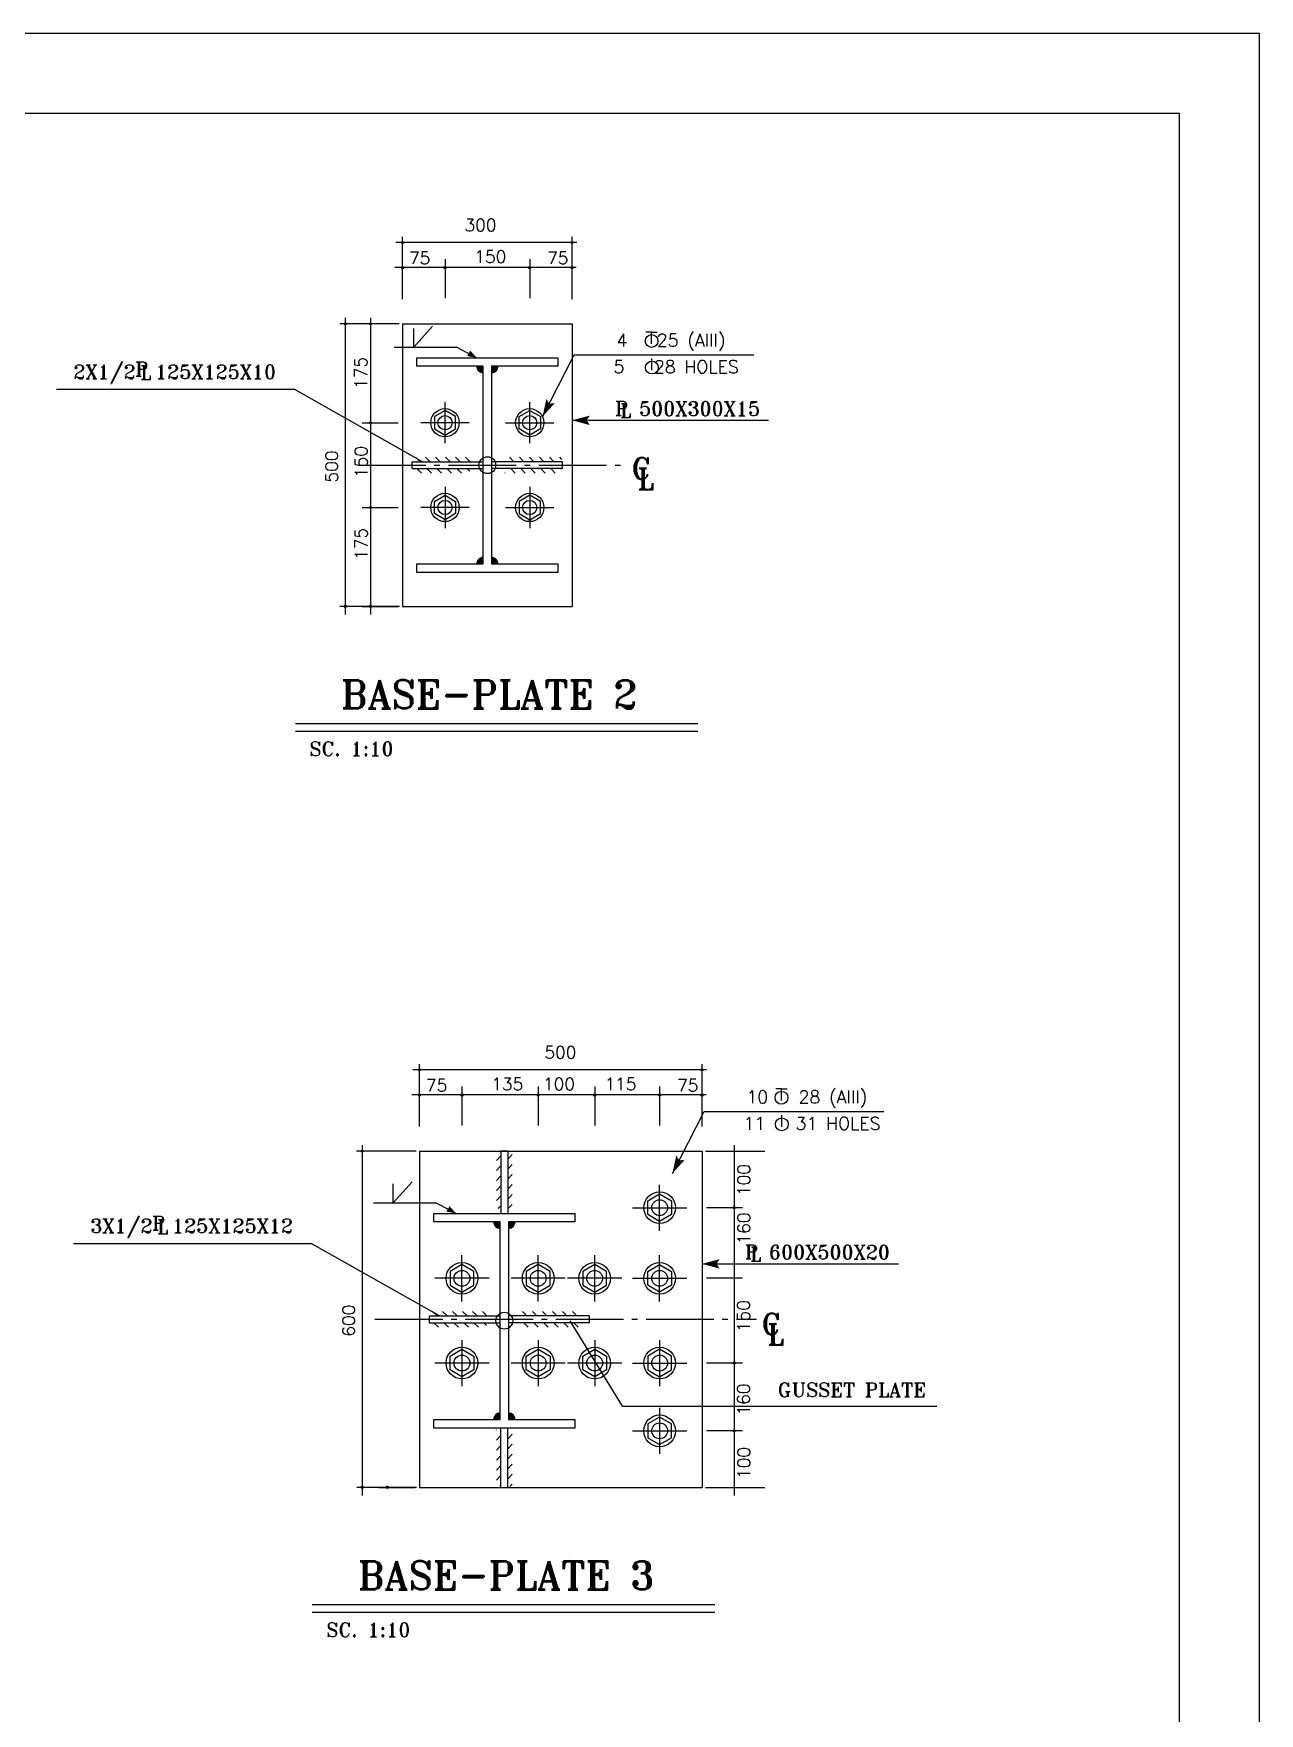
# Model space of a CAD drawing. Header units: inches. Extents: x 460503 to 460688, y 47570 to 48852.
# Drawn here: x 460568.45 to 460590.15, y 48679.17 to 48708.9 of the extents above; entities that cross this region are included whole.
import ezdxf
from ezdxf.enums import TextEntityAlignment as Align

# ---------------------------------------------------------------- set-up
doc = ezdxf.new("R2010")
doc.units = ezdxf.units.IN
doc.header["$MEASUREMENT"] = 0
doc.linetypes.add('ACAD_ISO04W100', pattern=[30, 24, -3, 0, -3])
for name, color, linetype in [('1', 1, 'Continuous'), ('1R', 1, 'Continuous'), ('2Y', 2, 'Continuous'), ('3G', 3, 'Continuous'), ('4C', 4, 'Continuous'), ('6M', 6, 'Continuous'), ('DIM', 8, 'Continuous'), ('lateral brace', 5, 'Continuous'), ('Layer1', 1, 'ACAD_ISO04W100'), ('Layer4', 118, 'Continuous')]:
    doc.layers.add(name, color=color, linetype=linetype)
doc.styles.add('ROMANT', font='romant')
pattern_1 = [(135, (459968.52195, 48212.10347), (-0.088388348, -0.088388348), [])]
pattern_2 = [(45, (460102.73811, 49296.04477), (-0.088388348, 0.088388348), [])]

msp = doc.modelspace()

# ---------------------------------------------------------------- hatches: boundary and pattern name
for points in [[(460576.4034835, 48703.01197529), (460576.2887212, 48703.01197529, 0.4144144444), (460576.4034835, 48702.89713426)], [(460576.5534835, 48703.01197529), (460576.66824579, 48703.01197529, -0.4144144444), (460576.5534835, 48702.89713426)], [(460576.4034835, 48699.51158026), (460576.2887212, 48699.51158026, -0.4144144444), (460576.4034835, 48699.62642129)], [(460576.5534835, 48699.51158026), (460576.66824579, 48699.51158026, 0.4144144444), (460576.5534835, 48699.62642129)], [(460576.70313348, 48687.86849352), (460576.58837118, 48687.86849352, 0.4144144444), (460576.70313348, 48687.75365249)], [(460576.85313348, 48687.86849352), (460576.96789577, 48687.86849352, -0.4144144444), (460576.85313348, 48687.75365249)], [(460576.70313348, 48684.36809849), (460576.58837118, 48684.36809849, -0.4144144444), (460576.70313348, 48684.48293951)], [(460576.85313348, 48684.36809849), (460576.96789577, 48684.36809849, 0.4144144444), (460576.85313348, 48684.48293951)]]:
    msp.add_hatch(color=1).paths.add_polyline_path(points)
at = {"layer": '1R'}
h = msp.add_hatch(color=256, dxfattribs=at)
h.paths.add_polyline_path([(460576.17400761, 48703.28995905), (460576.1466973, 48703.24147322), (460576.2878353, 48703.16197529)])
h.paths.add_polyline_path([(460576.1466973, 48703.24147322), (460576.11938699, 48703.19298739), (460576.2878353, 48703.16197529)])
h = msp.add_hatch(dxfattribs=at)
h.set_pattern_fill('ANSI31', color=256, angle=90, style=0)
h.set_pattern_definition([(135, (459968.2223, 48227.22195), (-0.088388348, -0.088388348), [])])
h.paths.add_polyline_path([(460575.44107758, 48701.12197529), (460575.48618935, 48701.20197529), (460575.16574622, 48701.20197529), (460575.16574622, 48701.12197529)])
h.paths.add_polyline_path([(460576.16574622, 48701.32197529), (460576.16574622, 48701.40197529), (460575.16574622, 48701.40197529), (460575.16574622, 48701.32197529)])
h.paths.add_polyline_path([(460575.48618935, 48701.20197529), (460575.44107758, 48701.12197529), (460576.16574622, 48701.12197529), (460576.16574622, 48701.20197529)])
h = msp.add_hatch(dxfattribs=at)
h.set_pattern_fill('ANSI31', color=256, angle=90, style=0)
h.set_pattern_definition([(135, (459968.2923, 48227.22195), (-0.088388348, -0.088388348), [])])
h.paths.add_polyline_path([(460577.51588941, 48701.12197529), (460577.47077765, 48701.20197529), (460577.79122077, 48701.20197529), (460577.79122077, 48701.12197529)])
h.paths.add_polyline_path([(460576.79122077, 48701.32197529), (460576.79122077, 48701.40197529), (460577.79122077, 48701.40197529), (460577.79122077, 48701.32197529)])
h.paths.add_polyline_path([(460577.47077765, 48701.20197529), (460577.51588941, 48701.12197529), (460576.79122077, 48701.12197529), (460576.79122077, 48701.20197529)])
h = msp.add_hatch(dxfattribs=at)
h.set_pattern_fill('ANSI31', color=256, style=0)
h.set_pattern_definition(pattern_2)
h.paths.add_polyline_path([(460576.63813348, 48688.82599469), (460576.71813348, 48688.78088292), (460576.71813348, 48689.10132605), (460576.63813348, 48689.10132605)])
h.paths.add_polyline_path([(460576.83813348, 48688.10132605), (460576.91813348, 48688.10132605), (460576.91813348, 48689.10132605), (460576.83813348, 48689.10132605)])
h.paths.add_polyline_path([(460576.71813348, 48688.78088292), (460576.63813348, 48688.82599469), (460576.63813348, 48688.10132605), (460576.71813348, 48688.10132605)])
h = msp.add_hatch(color=256, dxfattribs=at)
h.paths.add_polyline_path([(460575.80888912, 48688.14647727), (460575.7815788, 48688.09799144), (460575.9227168, 48688.01849352)])
h.paths.add_polyline_path([(460575.7815788, 48688.09799144), (460575.75426849, 48688.04950561), (460575.9227168, 48688.01849352)])
h = msp.add_hatch(dxfattribs=at)
h.set_pattern_fill('ANSI31', color=256, angle=90, style=0)
h.set_pattern_definition(pattern_1)
h.paths.add_polyline_path([(460575.74072756, 48686.00349352), (460575.78583933, 48686.08349352), (460575.4653962, 48686.08349352), (460575.4653962, 48686.00349352)])
h.paths.add_polyline_path([(460576.4653962, 48686.20349352), (460576.4653962, 48686.28349352), (460575.4653962, 48686.28349352), (460575.4653962, 48686.20349352)])
h.paths.add_polyline_path([(460575.78583933, 48686.08349352), (460575.74072756, 48686.00349352), (460576.4653962, 48686.00349352), (460576.4653962, 48686.08349352)])
h = msp.add_hatch(dxfattribs=at)
h.set_pattern_fill('ANSI31', color=256, angle=90, style=0)
h.set_pattern_definition(pattern_1)
h.paths.add_polyline_path([(460577.81553939, 48686.00349352), (460577.77042763, 48686.08349352), (460578.09087075, 48686.08349352), (460578.09087075, 48686.00349352)])
h.paths.add_polyline_path([(460577.09087075, 48686.20349352), (460577.09087075, 48686.28349352), (460578.09087075, 48686.28349352), (460578.09087075, 48686.20349352)])
h.paths.add_polyline_path([(460577.77042763, 48686.08349352), (460577.81553939, 48686.00349352), (460577.09087075, 48686.00349352), (460577.09087075, 48686.08349352)])
h = msp.add_hatch(dxfattribs=at)
h.set_pattern_fill('ANSI31', color=256, style=0)
h.set_pattern_definition(pattern_2)
h.paths.add_polyline_path([(460576.63813348, 48683.46099234), (460576.71813348, 48683.50610411), (460576.71813348, 48683.18566098), (460576.63813348, 48683.18566098)])
h.paths.add_polyline_path([(460576.83813348, 48684.18566098), (460576.91813348, 48684.18566098), (460576.91813348, 48683.18566098), (460576.83813348, 48683.18566098)])
h.paths.add_polyline_path([(460576.71813348, 48683.50610411), (460576.63813348, 48683.46099234), (460576.63813348, 48684.18566098), (460576.71813348, 48684.18566098)])

# ---------------------------------------------------------------- linework, layer by layer
for centre in [(460576.4784835, 48701.26197529), (460576.77813348, 48686.11849352, -0.00000026)]:
    msp.add_circle(centre, 0.14925992)
at = {"layer": '1'}
msp.add_lwpolyline([(460507.46120186, 48650.85104051), (460588.72955203, 48650.85104051), (460588.72955203, 48707.48403714), (460507.46120186, 48707.48403714)], close=True, dxfattribs=at)
at = {"layer": '1R'}
for p, q in [((460578.06001441, 48705.20331583), (460574.85734135, 48705.20331583)), ((460574.9784835, 48704.20197693), (460574.9784835, 48705.30248471)), ((460577.9784835, 48704.20197693), (460577.9784835, 48705.30248471)), ((460575.7284835, 48704.906952), (460575.7284835, 48704.21934583)), ((460577.2284835, 48704.906952), (460577.2284835, 48704.21934583)), ((460578.05133577, 48704.75750793), (460574.83998407, 48704.75750793)), ((460574.91808141, 48703.76197529), (460573.86415946, 48703.76197529)), ((460573.96332834, 48703.86805552), (460573.96332834, 48698.61843196)), ((460574.40913624, 48703.86805552), (460574.40913624, 48698.61843196)), ((460574.82628534, 48703.34869792), (460575.93259492, 48703.34869792)), ((460576.2878353, 48703.16197529), (460575.93259492, 48703.34869792)), ((460577.45499564, 48702.1193587), (460578.0155446, 48703.21246868)), ((460578.0155446, 48703.21246868), (460581.19673091, 48703.21246868)), ((460568.85106201, 48702.60430501), (460573.05760438, 48702.60430501)), ((460575.33165372, 48701.32197529), (460573.05760438, 48702.60430501)), ((460575.7284835, 48701.6481546), (460575.7284835, 48702.37579598)), ((460577.2284835, 48701.6481546), (460577.2284835, 48702.37579598)), ((460574.25969217, 48702.01197529), (460574.90071251, 48702.01197529)), ((460576.15686712, 48702.01197529), (460575.30009987, 48702.01197529)), ((460576.80009987, 48702.01197529), (460577.65686712, 48702.01197529)), ((460577.9784835, 48702.05486394), (460581.45689012, 48702.05486394)), ((460575.7284835, 48700.87579598), (460575.7284835, 48700.1481546)), ((460577.2284835, 48700.87579598), (460577.2284835, 48700.1481546)), ((460574.25969217, 48700.51197529), (460574.90071251, 48700.51197529)), ((460576.15686712, 48700.51197529), (460575.30009987, 48700.51197529)), ((460576.80009987, 48700.51197529), (460577.65686712, 48700.51197529)), ((460574.92333593, 48698.76197529), (460573.86941398, 48698.76197529)), ((460574.25969217, 48698.76197529), (460574.90071251, 48698.76197529)), ((460580.35966439, 48690.55983406, -0.00000026), (460575.15699133, 48690.55983406, -0.00000026)), ((460575.27813348, 48689.55849516, -0.00000026), (460575.27813348, 48690.65900294, -0.00000026)), ((460580.27813348, 48689.55849516, -0.00000026), (460580.27813348, 48690.65900294, -0.00000026)), ((460576.02813348, 48690.26347023, -0.00000026), (460576.02813348, 48689.57586406, -0.00000026)), ((460577.37813348, 48690.26347023, -0.00000026), (460577.37813348, 48689.57586406, -0.00000026)), ((460578.37813348, 48690.26347023, -0.00000026), (460578.37813348, 48689.57586406, -0.00000026)), ((460579.52813348, 48690.26347023, -0.00000026), (460579.52813348, 48689.57586406, -0.00000026)), ((460580.35098575, 48690.11402616, -0.00000026), (460575.13963405, 48690.11402616, -0.00000026)), ((460579.75464562, 48688.72587693, -0.00000026), (460580.31519458, 48689.81898691, -0.00000026)), ((460580.31519458, 48689.81898691, -0.00000026), (460583.49638089, 48689.81898691, -0.00000026)), ((460575.21773139, 48689.11849352, -0.00000026), (460574.16380944, 48689.11849352, -0.00000026)), ((460574.26297833, 48689.22457374, -0.00000026), (460574.26297833, 48683.02495019, -0.00000026)), ((460580.33853556, 48689.11849352, -0.00000026), (460581.39245751, 48689.11849352, -0.00000026)), ((460580.84748073, 48689.22457374, -0.00000026), (460580.84748073, 48683.02495019, -0.00000026)), ((460579.52813348, 48687.71101435, -0.00000026), (460579.52813348, 48688.52597268, -0.00000026)), ((460574.46116684, 48688.20521614, -0.00000026), (460575.56747642, 48688.20521614, -0.00000026)), ((460575.9227168, 48688.01849352, -0.00000026), (460575.56747642, 48688.20521614, -0.00000026)), ((460579.04834381, 48688.11849352, -0.00000026), (460580.00792314, 48688.11849352, -0.00000026)), ((460580.9969248, 48688.11849352, -0.00000026), (460580.35590446, 48688.11849352, -0.00000026)), ((460569.15071199, 48687.48582324, -0.00000026), (460573.35725436, 48687.48582324, -0.00000026)), ((460575.6313037, 48686.20349352, -0.00000026), (460573.35725436, 48687.48582324, -0.00000026)), ((460576.02813348, 48686.46101435, -0.00000026), (460576.02813348, 48687.27597268, -0.00000026)), ((460577.37813348, 48686.46101435, -0.00000026), (460577.37813348, 48687.27597268, -0.00000026)), ((460578.37813348, 48686.46101435, -0.00000026), (460578.37813348, 48687.27597268, -0.00000026)), ((460579.52813348, 48686.46101435, -0.00000026), (460579.52813348, 48687.27597268, -0.00000026)), ((460580.27813348, 48687.12433328, -0.00000026), (460583.7565401, 48687.12433328, -0.00000026)), ((460576.50792314, 48686.86849352, -0.00000026), (460575.54834381, 48686.86849352, -0.00000026)), ((460577.85792314, 48686.86849352, -0.00000026), (460576.89834381, 48686.86849352, -0.00000026)), ((460578.85792314, 48686.86849352, -0.00000026), (460577.89834381, 48686.86849352, -0.00000026)), ((460579.04834381, 48686.86849352, -0.00000026), (460580.00792314, 48686.86849352, -0.00000026)), ((460580.9969248, 48686.86849352, -0.00000026), (460580.35590446, 48686.86849352, -0.00000026)), ((460578.87289575, 48684.60358431, -0.0000001), (460577.9448814, 48686.11820842, -0.0000001)), ((460576.02813348, 48685.77597268, -0.00000026), (460576.02813348, 48684.96101435, -0.00000026)), ((460577.37813348, 48685.77597268, -0.00000026), (460577.37813348, 48684.96101435, -0.00000026)), ((460578.37813348, 48685.77597268, -0.00000026), (460578.37813348, 48684.96101435, -0.00000026)), ((460579.52813348, 48685.77597268, -0.00000026), (460579.52813348, 48684.96101435, -0.00000026)), ((460576.50792314, 48685.36849352, -0.00000026), (460575.54834381, 48685.36849352, -0.00000026)), ((460577.85792314, 48685.36849352, -0.00000026), (460576.89834381, 48685.36849352, -0.00000026)), ((460578.85792314, 48685.36849352, -0.00000026), (460577.89834381, 48685.36849352, -0.00000026)), ((460579.04834381, 48685.36849352, -0.00000026), (460580.00792314, 48685.36849352, -0.00000026)), ((460580.9969248, 48685.36849352, -0.00000026), (460580.35590446, 48685.36849352, -0.00000026)), ((460578.87289575, 48684.60358431, -0.0000001), (460584.43447095, 48684.60358431, -0.0000001)), ((460579.52813348, 48684.57597268, -0.00000026), (460579.52813348, 48683.76101435, -0.00000026)), ((460579.04834381, 48684.16849352, -0.00000026), (460580.00792314, 48684.16849352, -0.00000026)), ((460580.9969248, 48684.16849352, -0.00000026), (460580.35590446, 48684.16849352, -0.00000026)), ((460575.22298591, 48683.16849352, -0.00000026), (460574.16906396, 48683.16849352, -0.00000026)), ((460574.55934215, 48683.16849352, -0.00000026), (460575.2003625, 48683.16849352, -0.00000026)), ((460580.33853556, 48683.16849352, -0.00000026), (460581.39245751, 48683.16849352, -0.00000026))]:
    msp.add_line(p, q, dxfattribs=at)
at = {"layer": '2Y'}
for p, q in [((460575.17466976, 48703.34782559), (460575.50967495, 48703.72252811)), ((460575.17466976, 48703.34782559), (460575.17466976, 48703.68283078)), ((460575.7284835, 48702.22906792), (460575.54047576, 48702.12052161)), ((460575.91649123, 48702.12052161), (460575.7284835, 48702.22906792)), ((460577.04047576, 48702.12052161), (460577.2284835, 48702.22906792)), ((460577.2284835, 48702.22906792), (460577.41649123, 48702.12052161)), ((460575.54047576, 48702.12052161), (460575.54047576, 48701.90342897)), ((460575.54047576, 48701.90342897), (460575.7284835, 48701.79488265)), ((460575.7284835, 48701.79488265), (460575.91649123, 48701.90342897)), ((460575.91649123, 48701.90342897), (460575.91649123, 48702.12052161)), ((460577.04047576, 48701.90342897), (460577.04047576, 48702.12052161)), ((460577.2284835, 48701.79488265), (460577.04047576, 48701.90342897)), ((460577.41649123, 48701.90342897), (460577.2284835, 48701.79488265)), ((460577.41649123, 48702.12052161), (460577.41649123, 48701.90342897)), ((460575.54047576, 48700.62052161), (460575.7284835, 48700.72906792)), ((460575.7284835, 48700.72906792), (460575.91649123, 48700.62052161)), ((460577.2284835, 48700.72906792), (460577.04047576, 48700.62052161)), ((460577.41649123, 48700.62052161), (460577.2284835, 48700.72906792)), ((460575.54047576, 48700.40342897), (460575.54047576, 48700.62052161)), ((460575.7284835, 48700.29488265), (460575.54047576, 48700.40342897)), ((460575.91649123, 48700.40342897), (460575.7284835, 48700.29488265)), ((460575.91649123, 48700.62052161), (460575.91649123, 48700.40342897)), ((460577.04047576, 48700.62052161), (460577.04047576, 48700.40342897)), ((460577.04047576, 48700.40342897), (460577.2284835, 48700.29488265)), ((460577.2284835, 48700.29488265), (460577.41649123, 48700.40342897)), ((460577.41649123, 48700.40342897), (460577.41649123, 48700.62052161)), ((460574.80955126, 48688.20434382, -0.00000026), (460575.14455645, 48688.57904634, -0.00000026)), ((460574.80955126, 48688.20434382, -0.00000026), (460574.80955126, 48688.53934901, -0.00000026)), ((460579.31756481, 48688.24006539, -0.00000026), (460579.52813348, 48688.36163727, -0.00000026)), ((460579.31756481, 48687.99692164, -0.00000026), (460579.31756481, 48688.24006539, -0.00000026)), ((460579.52813348, 48688.36163727, -0.00000026), (460579.73870214, 48688.24006539, -0.00000026)), ((460579.73870214, 48688.24006539, -0.00000026), (460579.73870214, 48687.99692164, -0.00000026)), ((460579.52813348, 48687.87534976, -0.00000026), (460579.31756481, 48687.99692164, -0.00000026)), ((460579.73870214, 48687.99692164, -0.00000026), (460579.52813348, 48687.87534976, -0.00000026)), ((460576.02813348, 48687.11163727, -0.00000026), (460575.81756481, 48686.99006539, -0.00000026)), ((460575.81756481, 48686.99006539, -0.00000026), (460575.81756481, 48686.74692164, -0.00000026)), ((460576.23870214, 48686.99006539, -0.00000026), (460576.02813348, 48687.11163727, -0.00000026)), ((460576.23870214, 48686.74692164, -0.00000026), (460576.23870214, 48686.99006539, -0.00000026)), ((460577.37813348, 48687.11163727, -0.00000026), (460577.16756481, 48686.99006539, -0.00000026)), ((460577.16756481, 48686.99006539, -0.00000026), (460577.16756481, 48686.74692164, -0.00000026)), ((460577.58870214, 48686.99006539, -0.00000026), (460577.37813348, 48687.11163727, -0.00000026)), ((460577.58870214, 48686.74692164, -0.00000026), (460577.58870214, 48686.99006539, -0.00000026)), ((460578.37813348, 48687.11163727, -0.00000026), (460578.16756481, 48686.99006539, -0.00000026)), ((460578.16756481, 48686.99006539, -0.00000026), (460578.16756481, 48686.74692164, -0.00000026)), ((460578.58870214, 48686.99006539, -0.00000026), (460578.37813348, 48687.11163727, -0.00000026)), ((460578.58870214, 48686.74692164, -0.00000026), (460578.58870214, 48686.99006539, -0.00000026)), ((460579.31756481, 48686.99006539, -0.00000026), (460579.52813348, 48687.11163727, -0.00000026)), ((460579.31756481, 48686.74692164, -0.00000026), (460579.31756481, 48686.99006539, -0.00000026)), ((460579.52813348, 48687.11163727, -0.00000026), (460579.73870214, 48686.99006539, -0.00000026)), ((460579.73870214, 48686.99006539, -0.00000026), (460579.73870214, 48686.74692164, -0.00000026)), ((460575.81756481, 48686.74692164, -0.00000026), (460576.02813348, 48686.62534976, -0.00000026)), ((460576.02813348, 48686.62534976, -0.00000026), (460576.23870214, 48686.74692164, -0.00000026)), ((460577.16756481, 48686.74692164, -0.00000026), (460577.37813348, 48686.62534976, -0.00000026)), ((460577.37813348, 48686.62534976, -0.00000026), (460577.58870214, 48686.74692164, -0.00000026)), ((460578.16756481, 48686.74692164, -0.00000026), (460578.37813348, 48686.62534976, -0.00000026)), ((460578.37813348, 48686.62534976, -0.00000026), (460578.58870214, 48686.74692164, -0.00000026)), ((460579.52813348, 48686.62534976, -0.00000026), (460579.31756481, 48686.74692164, -0.00000026)), ((460579.73870214, 48686.74692164, -0.00000026), (460579.52813348, 48686.62534976, -0.00000026)), ((460575.81756481, 48685.49006539, -0.00000026), (460576.02813348, 48685.61163727, -0.00000026)), ((460575.81756481, 48685.24692164, -0.00000026), (460575.81756481, 48685.49006539, -0.00000026)), ((460576.02813348, 48685.61163727, -0.00000026), (460576.23870214, 48685.49006539, -0.00000026)), ((460576.23870214, 48685.49006539, -0.00000026), (460576.23870214, 48685.24692164, -0.00000026)), ((460577.16756481, 48685.49006539, -0.00000026), (460577.37813348, 48685.61163727, -0.00000026)), ((460577.16756481, 48685.24692164, -0.00000026), (460577.16756481, 48685.49006539, -0.00000026)), ((460577.37813348, 48685.61163727, -0.00000026), (460577.58870214, 48685.49006539, -0.00000026)), ((460577.58870214, 48685.49006539, -0.00000026), (460577.58870214, 48685.24692164, -0.00000026)), ((460578.16756481, 48685.49006539, -0.00000026), (460578.37813348, 48685.61163727, -0.00000026)), ((460578.16756481, 48685.24692164, -0.00000026), (460578.16756481, 48685.49006539, -0.00000026)), ((460578.37813348, 48685.61163727, -0.00000026), (460578.58870214, 48685.49006539, -0.00000026)), ((460578.58870214, 48685.49006539, -0.00000026), (460578.58870214, 48685.24692164, -0.00000026)), ((460579.52813348, 48685.61163727, -0.00000026), (460579.31756481, 48685.49006539, -0.00000026)), ((460579.31756481, 48685.49006539, -0.00000026), (460579.31756481, 48685.24692164, -0.00000026)), ((460579.73870214, 48685.49006539, -0.00000026), (460579.52813348, 48685.61163727, -0.00000026)), ((460579.73870214, 48685.24692164, -0.00000026), (460579.73870214, 48685.49006539, -0.00000026)), ((460576.02813348, 48685.12534976, -0.00000026), (460575.81756481, 48685.24692164, -0.00000026)), ((460576.23870214, 48685.24692164, -0.00000026), (460576.02813348, 48685.12534976, -0.00000026)), ((460577.37813348, 48685.12534976, -0.00000026), (460577.16756481, 48685.24692164, -0.00000026)), ((460577.58870214, 48685.24692164, -0.00000026), (460577.37813348, 48685.12534976, -0.00000026)), ((460578.37813348, 48685.12534976, -0.00000026), (460578.16756481, 48685.24692164, -0.00000026)), ((460578.58870214, 48685.24692164, -0.00000026), (460578.37813348, 48685.12534976, -0.00000026)), ((460579.31756481, 48685.24692164, -0.00000026), (460579.52813348, 48685.12534976, -0.00000026)), ((460579.52813348, 48685.12534976, -0.00000026), (460579.73870214, 48685.24692164, -0.00000026)), ((460579.52813348, 48684.41163727, -0.00000026), (460579.31756481, 48684.29006539, -0.00000026)), ((460579.73870214, 48684.29006539, -0.00000026), (460579.52813348, 48684.41163727, -0.00000026)), ((460579.31756481, 48684.29006539, -0.00000026), (460579.31756481, 48684.04692164, -0.00000026)), ((460579.31756481, 48684.04692164, -0.00000026), (460579.52813348, 48683.92534976, -0.00000026)), ((460579.52813348, 48683.92534976, -0.00000026), (460579.73870214, 48684.04692164, -0.00000026)), ((460579.73870214, 48684.04692164, -0.00000026), (460579.73870214, 48684.29006539, -0.00000026))]:
    msp.add_line(p, q, dxfattribs=at)
for centre, radius in [((460575.7284835, 48702.01197529), 0.25067698), ((460577.2284835, 48702.01197529), 0.25067698), ((460575.7284835, 48702.01197529), 0.12533849), ((460577.2284835, 48702.01197529), 0.12533849), ((460575.7284835, 48700.51197529), 0.25067698), ((460577.2284835, 48700.51197529), 0.25067698), ((460575.7284835, 48700.51197529), 0.12533849), ((460577.2284835, 48700.51197529), 0.12533849), ((460579.52813348, 48688.11849352, -0.00000026), 0.28075822), ((460579.52813348, 48688.11849352, -0.00000026), 0.14037911), ((460576.02813348, 48686.86849352, -0.00000026), 0.28075822), ((460576.02813348, 48686.86849352, -0.00000026), 0.14037911), ((460577.37813348, 48686.86849352, -0.00000026), 0.28075822), ((460577.37813348, 48686.86849352, -0.00000026), 0.14037911), ((460578.37813348, 48686.86849352, -0.00000026), 0.28075822), ((460578.37813348, 48686.86849352, -0.00000026), 0.14037911), ((460579.52813348, 48686.86849352, -0.00000026), 0.28075822), ((460579.52813348, 48686.86849352, -0.00000026), 0.14037911), ((460576.02813348, 48685.36849352, -0.00000026), 0.28075822), ((460576.02813348, 48685.36849352, -0.00000026), 0.14037911), ((460577.37813348, 48685.36849352, -0.00000026), 0.28075822), ((460577.37813348, 48685.36849352, -0.00000026), 0.14037911), ((460578.37813348, 48685.36849352, -0.00000026), 0.28075822), ((460578.37813348, 48685.36849352, -0.00000026), 0.14037911), ((460579.52813348, 48685.36849352, -0.00000026), 0.28075822), ((460579.52813348, 48685.36849352, -0.00000026), 0.14037911), ((460579.52813348, 48684.16849352, -0.00000026), 0.28075822), ((460579.52813348, 48684.16849352, -0.00000026), 0.14037911)]:
    msp.add_circle(centre, radius, dxfattribs=at)
at = {"layer": '3G'}
for p, q in [((460574.9784835, 48703.76197529), (460574.9784835, 48698.76197529)), ((460574.9784835, 48703.76197529), (460577.9784835, 48703.76197529)), ((460577.9784835, 48703.76197529), (460577.9784835, 48698.76197529)), ((460579.38540314, 48703.61805654), (460579.28454315, 48703.61805654)), ((460579.38540314, 48703.41160894), (460579.38540314, 48703.61805654)), ((460579.38540314, 48703.61805654), (460579.48626314, 48703.61805654)), ((460579.39099997, 48702.942941), (460579.39099997, 48703.1493886)), ((460575.14857875, 48701.32197529), (460576.4034835, 48701.32197529)), ((460575.14857875, 48701.20197529), (460575.14857875, 48701.32197529)), ((460577.80838824, 48701.32197529), (460576.5534835, 48701.32197529)), ((460577.80838824, 48701.20197529), (460577.80838824, 48701.32197529)), ((460575.14857875, 48701.20197529), (460576.4034835, 48701.20197529)), ((460577.80838824, 48701.20197529), (460576.5534835, 48701.20197529)), ((460574.9784835, 48698.76197529), (460577.9784835, 48698.76197529)), ((460573.07964843, 48696.68911579), (460580.20517806, 48696.68911579)), ((460573.07964843, 48696.5547024), (460580.20517806, 48696.5547024)), ((460581.68505313, 48690.22457477, -0.00000026), (460581.58419313, 48690.22457477, -0.00000026)), ((460581.68505313, 48690.01812717, -0.00000026), (460581.68505313, 48690.22457477, -0.00000026)), ((460581.68505313, 48690.22457477, -0.00000026), (460581.78591312, 48690.22457477, -0.00000026)), ((460581.69064996, 48689.54945923, -0.00000026), (460581.69064996, 48689.75590683, -0.00000026)), ((460575.27813348, 48689.11849352, -0.00000026), (460575.27813348, 48683.16849352, -0.00000026)), ((460575.27813348, 48689.11849352, -0.00000026), (460580.27813348, 48689.11849352, -0.00000026)), ((460576.71813348, 48689.11849352, -0.00000026), (460576.71813348, 48688.01849352, -0.00000026)), ((460576.83813348, 48689.11849352, -0.00000026), (460576.71813348, 48689.11849352, -0.00000026)), ((460576.83813348, 48689.11849352, -0.00000026), (460576.83813348, 48688.01849352, -0.00000026)), ((460580.27813348, 48689.11849352, -0.00000026), (460580.27813348, 48683.16849352, -0.00000026)), ((460575.44822874, 48686.20349352, -0.00000026), (460576.70313348, 48686.20349352, -0.00000026)), ((460575.44822874, 48686.20349352, -0.00000026), (460575.44822874, 48686.08349352, -0.00000026)), ((460578.27813348, 48686.20349352, -0.00000026), (460576.85313348, 48686.20349352, -0.00000026)), ((460578.27813348, 48686.20349352, -0.00000026), (460578.27813348, 48686.08349352, -0.00000026)), ((460575.44822874, 48686.08349352, -0.00000026), (460576.70313348, 48686.08349352, -0.00000026)), ((460578.27813348, 48686.08349352, -0.00000026), (460576.85313348, 48686.08349352, -0.00000026)), ((460576.71813348, 48683.16849352, -0.00000026), (460576.71813348, 48684.21849352, -0.00000026)), ((460576.83813348, 48683.16849352, -0.00000026), (460576.83813348, 48684.21849352, -0.00000026)), ((460575.27813348, 48683.16849352, -0.00000026), (460580.27813348, 48683.16849352, -0.00000026)), ((460573.37929841, 48681.09563401, -0.00000026), (460580.50482804, 48681.09563401, -0.00000026)), ((460573.37929841, 48680.96122062, -0.00000026), (460580.50482804, 48680.96122062, -0.00000026))]:
    msp.add_line(p, q, dxfattribs=at)
msp.add_lwpolyline([(460575.2284835, 48699.36197529), (460575.2284835, 48699.51197529), (460576.4034835, 48699.51197529), (460576.4034835, 48703.01197529), (460575.2284835, 48703.01197529), (460575.2284835, 48703.16197529), (460577.7284835, 48703.16197529), (460577.7284835, 48703.01197529), (460576.5534835, 48703.01197529), (460576.5534835, 48699.51197529), (460577.7284835, 48699.51197529), (460577.7284835, 48699.36197529)], close=True, dxfattribs=at)
at = {"layer": '3G', "elevation": -0.00000026}
msp.add_lwpolyline([(460575.52813348, 48684.21849352), (460575.52813348, 48684.36849352), (460576.70313348, 48684.36849352), (460576.70313348, 48687.86849352), (460575.52813348, 48687.86849352), (460575.52813348, 48688.01849352), (460578.02813348, 48688.01849352), (460578.02813348, 48687.86849352), (460576.85313348, 48687.86849352), (460576.85313348, 48684.36849352), (460578.02813348, 48684.36849352), (460578.02813348, 48684.21849352)], close=True, dxfattribs=at)
at = {"layer": '3G'}
for centre in [(460579.38540314, 48703.45748619), (460579.39099997, 48702.98881824), (460581.68505313, 48690.06400442, -0.00000026), (460581.69064996, 48689.59533647, -0.00000026)]:
    msp.add_circle(centre, 0.11354513, dxfattribs=at)
for centre, start, end in [((460576.4034835, 48703.01189658), 180.157926883, 270.157926884), ((460576.5534835, 48703.01189658), 269.842073116, 359.842073117), ((460576.5534835, 48703.01189658), 269.842073116, 359.842073117), ((460576.4034835, 48699.51165897), 89.842073116, 179.842073117), ((460576.4034835, 48699.51165897), 89.842073116, 179.842073117), ((460576.5534835, 48699.51165897), 0.157926883, 90.157926884), ((460576.5534835, 48699.51165897), 0.157926883, 90.157926884), ((460576.5534835, 48699.51165897), 0.157926883, 90.157926884), ((460576.70313348, 48687.86841481, -0.00000026), 180.157926883, 270.157926884), ((460576.85313348, 48687.86841481, -0.00000026), 269.842073116, 359.842073117), ((460576.85313348, 48687.86841481, -0.00000026), 269.842073116, 359.842073117), ((460576.70313348, 48684.36817719, -0.00000026), 89.842073116, 179.842073117), ((460576.70313348, 48684.36817719, -0.00000026), 89.842073116, 179.842073117), ((460576.85313348, 48684.36817719, -0.00000026), 0.157926883, 90.157926884), ((460576.85313348, 48684.36817719, -0.00000026), 0.157926883, 90.157926884), ((460576.85313348, 48684.36817719, -0.00000026), 0.157926883, 90.157926884)]:
    msp.add_arc(centre, 0.11476232, start, end, dxfattribs=at)
for points in [[(460577.45499564, 48702.1193587), (460577.57237303, 48702.3482529), (460577.5233132, 48702.43679346)], [(460577.45499564, 48702.1193587), (460577.57237303, 48702.3482529), (460577.67290333, 48702.36008334)], [(460577.9784835, 48702.05486394), (460578.2357188, 48702.05486394), (460578.29211816, 48702.13891994)], [(460577.9784835, 48702.05486394), (460578.2357188, 48702.05486394), (460578.29211816, 48701.97080793)], [(460579.75464562, 48688.72587693, -0.00000026), (460579.87202302, 48688.95477112, -0.00000026), (460579.82296318, 48689.04331169, -0.00000026)], [(460579.75464562, 48688.72587693, -0.00000026), (460579.87202302, 48688.95477112, -0.00000026), (460579.97255331, 48688.96660157, -0.00000026)], [(460580.27813348, 48687.12433328, -0.00000026), (460580.53536879, 48687.12433328, -0.00000026), (460580.59176814, 48687.20838929, -0.00000026)], [(460580.27813348, 48687.12433328, -0.00000026), (460580.53536879, 48687.12433328, -0.00000026), (460580.59176814, 48687.04027728, -0.00000026)]]:
    msp.add_solid(points, dxfattribs=at)
at = {"layer": '6M'}
for centre in [(460574.9784835, 48705.20331583), (460577.9784835, 48705.20331583), (460574.9784835, 48704.75750793), (460575.7284835, 48704.75750793), (460577.2284835, 48704.75750793), (460577.9784835, 48704.75750793), (460573.96332834, 48703.76197529), (460574.40913624, 48703.76197529), (460574.40913624, 48702.01197529), (460574.40913624, 48702.01197529), (460574.40913624, 48700.51197529), (460573.96332834, 48698.76197529), (460574.40913624, 48698.76197529), (460574.40913624, 48698.76197529), (460575.27813348, 48690.55983406, -0.00000026), (460580.27813348, 48690.55983406, -0.00000026), (460575.27813348, 48690.11402616, -0.00000026), (460576.02813348, 48690.11402616, -0.00000026), (460577.37813348, 48690.11402616, -0.00000026), (460578.37813348, 48690.11402616, -0.00000026), (460579.52813348, 48690.11402616, -0.00000026), (460580.27813348, 48690.11402616, -0.00000026), (460574.26297833, 48689.11849352, -0.00000026), (460580.84748073, 48688.11849352, -0.00000026), (460580.84748073, 48685.36849352, -0.00000026), (460580.84748073, 48684.16849352, -0.00000026), (460574.26297833, 48683.16849352, -0.00000026), (460574.70878623, 48683.16849352, -0.00000026), (460574.70878623, 48683.16849352, -0.00000026)]:
    msp.add_circle(centre, 0.01893972, dxfattribs=at)
at = {"layer": 'DIM'}
msp.add_lwpolyline([(460506.04537694, 48649.43521559), (460590.14537694, 48649.43521559), (460590.14537694, 48708.89986206), (460506.04537694, 48708.89986206)], close=True, dxfattribs=at)
at = {"layer": 'lateral brace'}
msp.add_lwpolyline([(460506.04537694, 48649.43521559), (460590.14537694, 48649.43521559), (460590.14537694, 48708.89986206), (460506.04537694, 48708.89986206)], close=True, dxfattribs=at)
at = {"layer": 'Layer1', "ltscale": 0.05}
for p, q in [((460574.18784506, 48701.26197529), (460578.94142177, 48701.26197529)), ((460574.18784506, 48701.26197529), (460578.94142177, 48701.26197529)), ((460574.48749505, 48686.14349352, -0.00000026), (460581.24107175, 48686.14349352, -0.00000026)), ((460574.48749505, 48686.14349352, -0.00000026), (460581.24107175, 48686.14349352, -0.00000026))]:
    msp.add_line(p, q, dxfattribs=at)
at = {"layer": 'Layer4'}
msp.add_lwpolyline([(460590.14537694, 48708.89986206), (460506.04537694, 48708.89986206), (460506.04537694, 48649.43521559), (460590.14537694, 48649.43521559)], close=True, dxfattribs=at)

# ---------------------------------------------------------------- texts
at = {"layer": '3G', "style": 'ROMANT'}
for s, height, p in [('300', 0.22, (460576.0740566, 48705.40117481)), ('75', 0.22, (460575.09090158, 48704.81853679)), ('150', 0.22, (460576.24778606, 48704.8409684)), ('75', 0.22, (460577.5367785, 48704.81853679)), ('4   25 (AIII)', 0.225, (460578.76487923, 48703.35937536)), ('5   28 HOLES', 0.225, (460578.71291921, 48702.89070741)), ('SC. 1:10', 0.249999993, (460573.32695854, 48696.11379909)), ('500', 0.22, (460577.48887663, 48690.75769304, -0.00000026)), ('75', 0.22, (460575.39055156, 48690.17505502, -0.00000026)), ('135', 0.22, (460576.54743604, 48690.19748662, -0.00000026)), ('100', 0.22, (460577.46300651, 48690.19748662, -0.00000026)), ('115', 0.22, (460578.55158486, 48690.19748662, -0.00000026)), ('75', 0.22, (460579.83642848, 48690.17505502, -0.00000026)), ('10   28 (AIII)', 0.225, (460581.06452921, 48689.96589358, -0.00000026)), ('11   31 HOLES', 0.225, (460581.01256919, 48689.49722564, -0.00000026)), ('SC. 1:10', 0.249999993, (460573.62660853, 48680.52031732, -0.00000026))]:
    msp.add_text(s, height=height, dxfattribs=at).set_placement(p)
for s, height, p in [('2X1/2  125X125X10', 0.25, (460570.94316873, 48702.89690505)), ('P', 0.25, (460570.36059198, 48702.96248069)), ('L', 0.25, (460570.43177556, 48702.9008164)), ('P', 0.25, (460578.85556164, 48702.26695003)), ('L', 0.25, (460578.92674522, 48702.22884558)), ('500X300X15', 0.25, (460580.23393331, 48702.26162109)), ('C', 0.375, (460579.19993174, 48701.20250416)), ('L', 0.375, (460579.2807548, 48701.02066287)), ('3X1/2  125X125X12', 0.25, (460571.24281871, 48687.77842327, -0.00000026)), ('P', 0.25, (460570.66024196, 48687.84399892, -0.00000026)), ('L', 0.25, (460570.73142554, 48687.78233463, -0.00000026)), ('P', 0.25, (460581.15521163, 48687.33641937, -0.00000026)), ('L', 0.25, (460581.2263952, 48687.29831493, -0.00000026)), ('600X500X20', 0.25, (460582.53358329, 48687.33109044, -0.00000026)), ('C', 0.375, (460581.49958172, 48686.05902239, -0.00000026)), ('L', 0.375, (460581.58040478, 48685.8771811, -0.00000026)), ('GUSSET PLATE', 0.25, (460582.92904211, 48684.89618434, -0.0000001))]:
    msp.add_text(s, height=height, dxfattribs=at).set_placement(p, align=Align.MIDDLE)
for s, p in [('175', (460574.34810738, 48702.61120608)), ('150', (460574.35381487, 48701.03550639)), ('500', (460573.83279058, 48700.95487105)), ('175', (460574.35381487, 48699.5843959)), ('100', (460581.12850959, 48688.3244525, -0.00000026)), ('160', (460581.12850959, 48687.46772431, -0.00000026)), ('150', (460581.12280211, 48685.91702461, -0.00000026)), ('600', (460574.13244056, 48685.83638928, -0.00000026)), ('160', (460581.12280211, 48684.44091413, -0.00000026)), ('100', (460581.12850959, 48683.31796891, -0.00000026))]:
    msp.add_text(s, height=0.22, rotation=90, dxfattribs=at).set_placement(p)
at = {"layer": '4C', "style": 'ROMANT'}
for s, p in [('BASE-PLATE 2', (460573.88305296, 48696.95612743)), ('BASE-PLATE 3', (460574.18270294, 48681.36264566, -0.00000026))]:
    msp.add_text(s, height=0.5, dxfattribs=at).set_placement(p)

doc.saveas('drawing.dxf')
